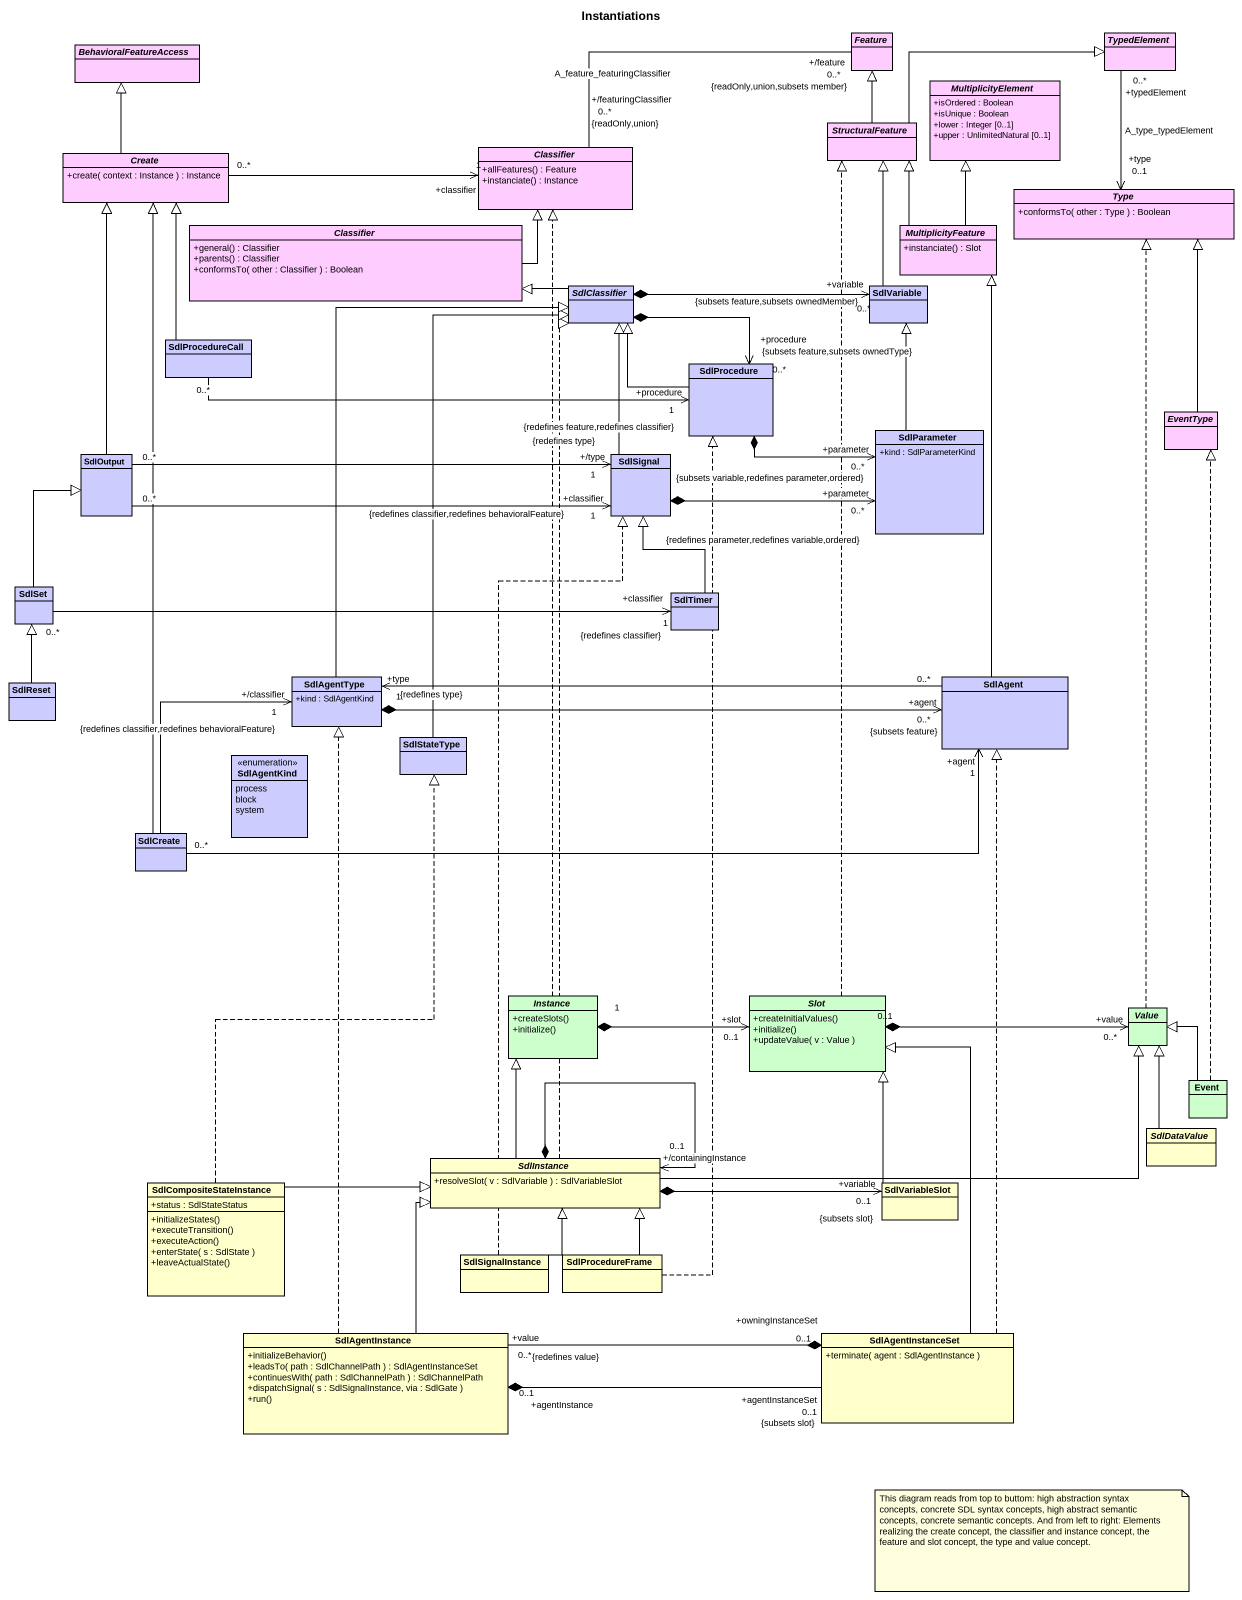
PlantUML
@startuml
title Instantiations
hide circle
hide empty members
skinparam classAttributeIconSize 0
abstract class Feature #FFCCFF
abstract class TypedElement #FFCCFF
abstract class BehavioralFeatureAccess #FFCCFF
abstract class MultiplicityElement #FFCCFF {
  +isOrdered : Boolean
  +isUnique : Boolean
  +lower : Integer [0..1]
  +upper : UnlimitedNatural [0..1]
}
abstract class "Create" as Create_ #FFCCFF {
  +create( context : Instance ) : Instance
}
abstract class Classifier #FFCCFF {
  +allFeatures() : Feature
  +instanciate() : Instance
}
abstract class StructuralFeature #FFCCFF
abstract class Type #FFCCFF {
  +conformsTo( other : Type ) : Boolean
}
abstract class "Classifier" as Classifier_2 #FFCCFF {
  +general() : Classifier
  +parents() : Classifier
  +conformsTo( other : Classifier ) : Boolean
}
abstract class MultiplicityFeature #FFCCFF {
  +instanciate() : Slot
}
abstract class SdlClassifier #CCCCFF
class SdlVariable #CCCCFF
class SdlProcedureCall #CCCCFF
class SdlProcedure #CCCCFF
abstract class EventType #FFCCFF
class SdlOutput #CCCCFF
class SdlSignal #CCCCFF
class SdlParameter #CCCCFF {
  +kind : SdlParameterKind
}
class SdlSet #CCCCFF
class SdlTimer #CCCCFF
class SdlReset #CCCCFF
class SdlAgentType #CCCCFF {
  +kind : SdlAgentKind
}
class SdlAgent #CCCCFF
enum SdlAgentKind #CCCCFF {
  process
  block
  system
}
class SdlStateType #CCCCFF
class SdlCreate #CCCCFF
abstract class Instance #CCFFCC {
  +createSlots()
  +initialize()
}
abstract class Slot #CCFFCC {
  +createInitialValues()
  +initialize()
  +updateValue( v : Value )
}
abstract class Value #CCFFCC
class Event #CCFFCC
abstract class SdlInstance #FFFFCC {
  +resolveSlot( v : SdlVariable ) : SdlVariableSlot
}
abstract class SdlDataValue #FFFFCC
class SdlCompositeStateInstance #FFFFCC {
  +status : SdlStateStatus
  +initializeStates()
  +executeTransition()
  +executeAction()
  +enterState( s : SdlState )
  +leaveActualState()
}
class SdlVariableSlot #FFFFCC
class SdlSignalInstance #FFFFCC
class SdlProcedureFrame #FFFFCC
class SdlAgentInstance #FFFFCC {
  +initializeBehavior()
  +leadsTo( path : SdlChannelPath ) : SdlAgentInstanceSet
  +continuesWith( path : SdlChannelPath ) : SdlChannelPath
  +dispatchSignal( s : SdlSignalInstance, via : SdlGate )
  +run()
}
class SdlAgentInstanceSet #FFFFCC {
  +terminate( agent : SdlAgentInstance )
}
TypedElement "+typedElement\n0..*" --> "+type\n0..1" Type : A_type_typedElement
Create_ -up-|> BehavioralFeatureAccess
Create_ "0..*" -right-> "+classifier\n1" Classifier
Classifier "+/featuringClassifier\n0..*\n{readOnly,union}" -right- "+/feature\n0..*\n{readOnly,union,subsets member}" Feature : A_feature_featuringClassifier
StructuralFeature -up-|> Feature
StructuralFeature -right-|> TypedElement
Classifier_2 -right-|> Classifier
MultiplicityFeature -up-|> MultiplicityElement
MultiplicityFeature -up-|> StructuralFeature
SdlClassifier -left-|> Classifier_2
SdlClassifier *-right-> "+variable\n0..*\n{subsets feature,subsets ownedMember}" SdlVariable
SdlClassifier *--> "+procedure\n0..*\n{subsets feature,subsets ownedType}" SdlProcedure
SdlVariable -up-|> StructuralFeature
SdlProcedureCall -up-|> Create_
SdlProcedureCall "0..*" -right-> "+procedure\n1\n{redefines feature,redefines classifier}" SdlProcedure
SdlProcedure -up-|> SdlClassifier
SdlProcedure *-right-> "+parameter\n0..*\n{subsets variable,redefines parameter,ordered}" SdlParameter
EventType -up-|> Type
SdlOutput -up-|> Create_
SdlOutput "0..*" -right-> "+/type\n1\n{redefines type}" SdlSignal
SdlOutput "0..*" -right-> "+classifier\n1\n{redefines classifier,redefines behavioralFeature}" SdlSignal
SdlSignal -up-|> SdlClassifier
SdlSignal *-right-> "+parameter\n0..*\n{redefines parameter,redefines variable,ordered}" SdlParameter
SdlParameter -up-|> SdlVariable
SdlSet -up-|> SdlOutput
SdlSet "0..*" -right-> "+classifier\n1\n{redefines classifier}" SdlTimer
SdlTimer -up-|> SdlSignal
SdlReset -up-|> SdlSet
SdlAgentType -up-|> SdlClassifier
SdlAgentType *-right-> "+agent\n0..*\n{subsets feature}" SdlAgent
SdlAgent -up-|> MultiplicityFeature
SdlAgent "0..*" -left-> "+type\n1\n{redefines type}" SdlAgentType
SdlStateType -up-|> SdlClassifier
SdlCreate -up-|> Create_
SdlCreate -up-> "+/classifier\n1\n{redefines classifier,redefines behavioralFeature}" SdlAgentType
SdlCreate "0..*" -right-> "+agent\n1" SdlAgent
Instance .up.|> Classifier
Instance "1" *-right-> "+slot\n0..1" Slot
Slot .up.|> StructuralFeature
Slot "0..1" *-right-> "+value\n0..*" Value
Value .up.|> Type
Event .up.|> EventType
Event -up-|> Value
SdlInstance .up.|> SdlClassifier
SdlInstance -up-|> Instance
SdlInstance -right-|> Value
SdlInstance *--> "+/containingInstance\n0..1" SdlInstance
SdlInstance *-right-> "+variable\n0..1\n{subsets slot}" SdlVariableSlot
SdlDataValue -up-|> Value
SdlCompositeStateInstance .up.|> SdlStateType
SdlCompositeStateInstance -right-|> SdlInstance
SdlVariableSlot -up-|> Slot
SdlSignalInstance .up.|> SdlSignal
SdlSignalInstance -up-|> SdlInstance
SdlProcedureFrame .up.|> SdlProcedure
SdlProcedureFrame -up-|> SdlInstance
SdlAgentInstance .up.|> SdlAgentType
SdlAgentInstance -up-|> SdlInstance
SdlAgentInstance "+agentInstance\n0..1" *-right- "+agentInstanceSet\n0..1\n{subsets slot}" SdlAgentInstanceSet
SdlAgentInstanceSet .up.|> SdlAgent
SdlAgentInstanceSet -up-|> Slot
SdlAgentInstanceSet "+owningInstanceSet\n0..1" *-left- "+value\n0..*\n{redefines value}" SdlAgentInstance
note as N1
  This diagram reads from top to buttom: high abstraction syntax concepts, concrete SDL syntax concepts, high abstract semantic concepts, concrete semantic concepts. And from left to right: Elements realizing the create concept, the classifier and instance concept, the feature and slot concept, the type and value concept.
end note
@enduml
